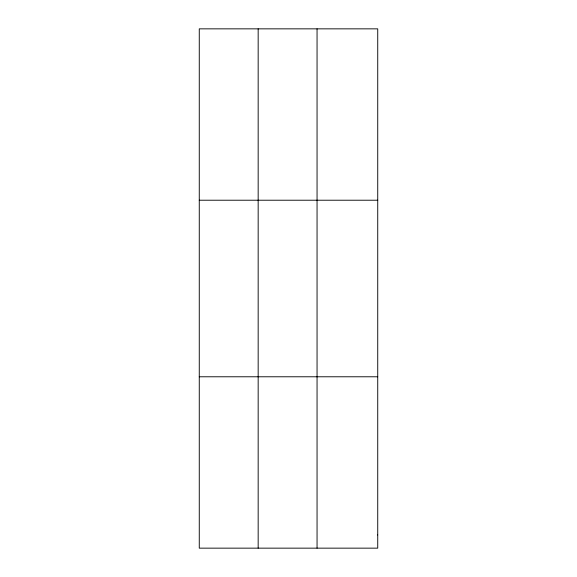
<?xml version="1.0" encoding="UTF-8"?>
<svg xmlns="http://www.w3.org/2000/svg" width="577" height="577" viewBox="0 0 577 577"><rect width="100%" height="100%" fill="white"/><g stroke="black" fill="none" stroke-linecap="round" stroke-linejoin="round"><path stroke-width="0.87" d="M258.164 548.15L258.164 28.85M317.054 548.15L317.054 28.85M199.267 200.219L377.733 200.219M199.267 376.781L377.733 376.781M377.733 534.966L377.733 548.15L199.267 548.15L199.267 28.85L377.733 28.85L377.733 534.966"/></g></svg>
